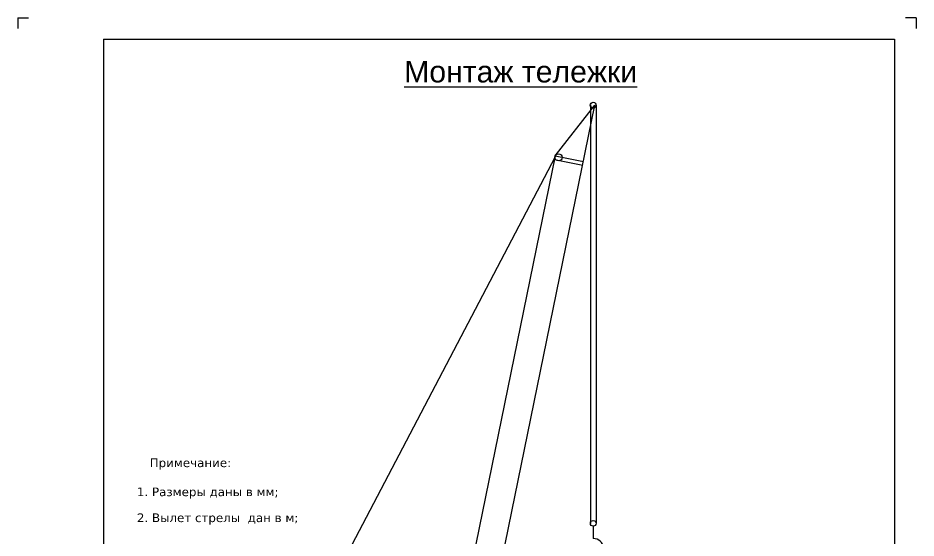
# Model space of a CAD drawing. Header units: millimetres. Extents: x 155577 to 993706, y -295114 to -113927.
# Drawn here: x 783054 to 814239, y -256891 to -238825 of the extents above; entities that cross this region are included whole.
import ezdxf

# ---------------------------------------------------------------- set-up
doc = ezdxf.new("R2010")
doc.units = ezdxf.units.MM
doc.styles.get("Standard").update_dxf_attribs({"font": 'arial.ttf'})

# ---------------------------------------------------------------- blocks, each defined once
blk = doc.blocks.new('стрела ДЭК -50 30 м')
for p, q in [((307292, 19005), (312744, 48506)), ((311398, 46721), (312744, 48506)), ((311398, 46721), (307108, 23514)), ((311374, 46592), (312357, 46410)), ((311398, 46721), (312381, 46539)), ((307108, 23514), (308092, 23332)), ((307108, 23514), (307292, 19005)), ((307132, 23643), (308115, 23461))]:
    blk.add_line(p, q)
blk.add_circle((311512, 46669), 123)
blk = doc.blocks.new('A4')
at = {"color": 4}
for p, q in [((839180.34, -1943.12), (839180.34, -1945.62)), ((839180.34, -1943.12), (839182.84, -1943.12)), ((839390.34, -1943.12), (839387.84, -1943.12)), ((839390.34, -1943.12), (839390.34, -1945.62))]:
    blk.add_line(p, q, dxfattribs=at)
for p, q in [((839200.34, -1948.12), (839200.34, -2235.12)), ((839200.34, -1948.12), (839385.34, -1948.12)), ((839385.34, -1948.12), (839385.34, -2235.12))]:
    blk.add_line(p, q)
blk = doc.blocks.new('ГАК ДЭКа')
blk.add_line((284780, 30287), (284780, 29857))
blk.add_circle((284780, 30387), 100)
blk.add_arc((284780, 29494), 363, 198.8478, 90)

msp = doc.modelspace()

# ---------------------------------------------------------------- linework, layer by layer
for p, q in [((802928.875, -241838.134), (802928.781, -256380.315)), ((803128.548, -241839.803), (803128.548, -256387.142)), ((801702.279, -243650.402), (790028.781, -265930.717))]:
    msp.add_line(p, q)
at = {"color": 70, "lineweight": 30}
msp.add_circle((803028.664, -241854.624), 100, dxfattribs=at)

# ---------------------------------------------------------------- block references
at = {"color": 4, "xscale": 148.5, "yscale": 148.5, "zscale": 148.5}
msp.add_blockref('A4', (-123835227.261, 49729.164), dxfattribs=at)
at = {"rotation": 358.9123885206689}
msp.add_blockref('стрела ДЭК -50 30 м', (489481.42, -284415.333), dxfattribs=at)
msp.add_blockref('ГАК ДЭКа', (518248.701, -286767.042))

# ---------------------------------------------------------------- texts
at = {"attachment_point": 1}
for s, insert, char_height, width in [('{\\LМонтаж тележки}', (796464.652, -240314.932), 750, 8867.13421), ('{\\fVerdana|b0|i0|c204|p34;Примечание:}', (787629.398, -254127.029), 300, 3384.09673), ('{\\fVerdana|b0|i0|c204|p34;1. Размеры даны в мм;}', (787183.178, -255136.336), 300, 5351.06305), ('{\\fVerdana|b0|i0|c0|p34;2\\fVerdana|b0|i0|c204|p34;. Вылет стрелы  дан в м;\\H1.8516x; }', (787183.178, -256036.368), 300, 7949.70381)]:
    msp.add_mtext(s, dxfattribs=dict(at, insert=insert, char_height=char_height, width=width))

doc.saveas('drawing.dxf')
